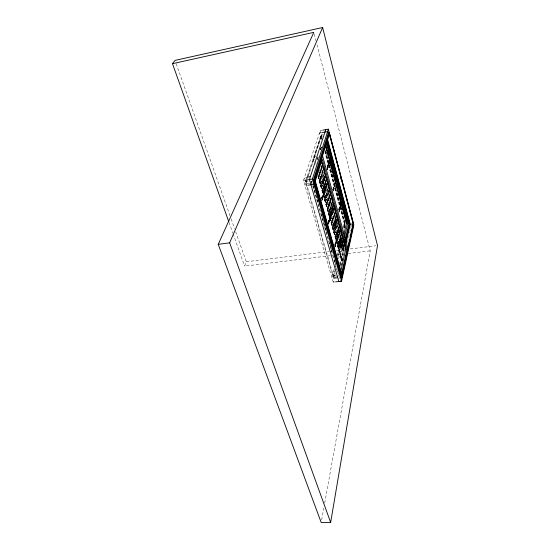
<?xml version="1.0" encoding="UTF-8"?>
<svg xmlns="http://www.w3.org/2000/svg" width="550" height="550" viewBox="0 0 550 550"><rect width="100%" height="100%" fill="white"/><g stroke="black" fill="none" stroke-linecap="round" stroke-linejoin="round"><path stroke-width="0.41" stroke-dasharray="2.75 2.06" d="M321.647 519.97L323.778 508.159M324.692 503.099L370.205 250.841L317.013 44.818M347.579 242.309L350.556 228.951M350.742 228.126L351.354 225.383M338.607 275.942L338.821 274.979M340.89 265.829L343.702 253.357M343.887 252.526L344.451 249.947L321.159 165.949M340.904 266.379L342.024 261.415M342.21 260.59L343.138 256.451M339.611 264.014L343.791 245.733M339.371 251.57L343.021 251.123L343.578 248.689L321.104 167.942M321.138 167.578L344.252 250.827L343.221 250.958L343.784 248.483L320.987 166.334M340.251 264.749L344.314 247.108M340.326 265.341L344.279 247.899M343.289 244.716L341.784 251.274L319.598 171.93M319.082 174.109L339.68 247.576L341.495 247.349L342.65 242.392M343.001 243.616L342.602 245.341L341.344 245.266L342.561 245.204L342.024 247.541L338.346 247.94L341.089 236.617M340.78 247.692L342.299 241.182M341.378 246.936L342.286 241.966M334.812 281.923L333.211 282.095L333.974 278.816L332.778 274.725L333.19 274.677L333.582 276.045L336.105 275.763M334.551 276.313L335.328 272.979M338.621 258.809L342.347 242.763M334.153 268.916L332.716 275.007L333.121 274.959L334.166 270.524M337.487 256.41L341.784 238.143M344.128 228.174L344.967 224.62L325.126 151.614M339.68 247.576L341.612 239.36M344.293 227.934L345.063 224.668L325.277 151.848M341.983 239.573L339.969 247.115L341.736 239.601M334.751 271.054L333.286 277.317L305.422 181.761L305.807 180.613L306.261 182.181L305.827 182.249L304.459 177.533L306.687 177.183M335.534 267.726L335.919 266.062M338.257 256.087L341.956 240.288M343.578 248.689L339.948 249.102L342.052 240.109M343.406 226.841L344.197 223.513L344.719 223.403L344.169 223.417L344.685 221.224M341.254 238.074L339.316 246.283L341.137 246.056M343.757 227.48L345.077 221.822L344.183 218.529M335.129 264.763L335.521 263.099M337.48 254.794L341.399 238.191M343.75 228.229L344.589 224.668L324.954 152.508M334.881 246.304L339.027 229.316M334.716 247.032L338.862 230.038M335.081 246.558L339.027 230.361M335.129 246.984L339.212 229.989M335.294 246.531L339.233 230.333M334.888 244.379L338.848 228.209M334.716 245.541L339.02 227.755M334.909 245.163L338.862 228.992M336.497 220.296L335.012 227.157L334.847 225.789L336.291 220.076M338.979 209.474L340.216 204.579M335.005 226.112L336.449 220.406M338.924 210.609L340.368 204.896M338.979 210.499L340.629 203.968M335.012 227.157L336.861 219.801M338.924 211.633L340.78 204.284M336.971 219.787L335.115 227.143L334.744 225.803M338.951 212.073L340.546 205.549M335.218 227.129L336.868 220.591M338.924 212.424L340.574 205.886M334.847 226.827L334.634 225.816L336.291 219.292M338.772 209.502L340.429 202.978M334.661 226.16L336.263 219.643M338.8 209.839L340.402 203.321M328.659 223.458L332.778 207.948M328.549 224.262L332.963 207.556L328.659 224.249M328.041 222.86L332.613 205.741M328.151 222.846L332.805 205.294M328.261 222.833L332.826 205.714M328.646 222.358L332.771 206.862M328.488 223.114L332.832 206.793M330.722 198.99L329.079 205.934L330.653 199.079M333.142 189.998L334.73 184.222M333.218 189.901L335.026 183.294M329.079 205.934L330.66 200.152M333.376 190.231L335.184 183.617M330.763 200.138L329.182 205.92L328.797 204.538M333.327 190.678L334.909 184.896M329.292 205.906L330.674 200.585M333.355 191.029L334.936 185.24M328.914 205.604L328.694 204.559L330.509 197.952M332.778 189.702L334.819 182.277M328.721 204.909L330.612 197.938M332.805 190.053L334.572 183.452M329.072 204.861L330.715 197.924M332.984 189.667L334.572 183.893M321.736 200.798L326.562 183.954M321.791 200.791L326.666 183.934M322.011 200.358L326.542 184.738M321.613 198.103L325.923 183.336M321.722 198.089L326.033 183.322M321.64 198.481L326.143 183.301M321.771 199.244L326.308 183.652M321.846 199.21L326.391 183.604M324.844 178.379L322.96 184.044L324.631 178.413M327.264 169.565L329.423 162.326M324.816 178.014L323.063 184.03L322.664 182.607M327.264 169.971L329.361 162.738M327.477 169.531L329.388 163.096M324.466 178.069L322.733 183.707L322.561 182.621L324.479 176.199M327.126 167.365L329.044 160.944M322.589 182.992L324.589 176.179M327.154 167.729L328.666 162.532M323.173 184.009L322.774 182.586L324.452 176.969M327.332 167.331L328.536 163.316M322.946 182.937L324.383 178.117M327.257 168.472L328.934 162.855M327.339 168.424L329.257 161.996M310.949 184.759L312.077 181.754L311.802 182.627M317.955 156.97L316.903 160.208L318.216 156.929M320.32 149.689L321.365 146.458M317.137 160.022L317.391 159.232M320.485 149.717L321.509 146.547M320.581 149.648L321.633 146.41M314.077 161.693L313.383 159.218L321.358 135.238L321.791 136.833M307.182 178.173L305.745 182.504L306.178 182.435L308.151 176.481M307.457 177.361L320.801 137.232L321.2 137.163L321.757 139.233M321.654 135.431L320.918 137.651L321.558 136.84L321.042 134.949L323.489 134.523M308.426 175.663L321.2 137.163M306.35 178.984L307.161 176.55M307.436 175.732L321.042 134.949M333.211 282.095L303.462 180.476L320.341 130.597L321.894 130.322M330.316 255.688L244.599 266.097L246.29 261.752L235.702 231.832M338.917 245.548L339.522 245.403L338.944 245.651L339.948 249.102M344.719 223.403L344.176 223.582L345.118 227.019M339.522 245.403L338.958 245.582L318.966 174.412M310.805 182.05L312.077 181.754M321.083 132.736L319.522 133.011L321.324 139.59M322.362 135.616L320.726 135.905L321.131 137.376L320.732 137.445M315.81 156.722L314.119 157.004L314.793 159.404M313.383 159.218L314.655 159.005M303.462 180.476L305.704 180.125M305.422 181.761L308.399 181.301M309.726 183.205L306.006 183.776L306.309 182.882L305.876 182.944L304.975 185.653L307.216 185.309M344.486 224.304L345.056 223.424L325.284 150.287M344.589 224.668L344.967 224.62M344.534 224.909L344.912 224.854M341.701 246.476L339.886 246.702L318.904 171.772M246.29 261.752L328.941 251.556M329.794 251.453L332.351 251.137M336.614 250.614L344.279 249.666M350.247 248.93L375.815 245.774M337.954 254.76L343.894 254.038M348.143 253.522L370.205 250.841M336.146 275.186L332.778 275.564L333.011 274.574L332.599 274.615L331.891 277.606L333.506 277.427M333.974 278.816L339.563 278.19L336.621 267.939M341.344 245.266L342.623 245.252M310.784 181.734L311.898 181.796M322.788 183.7L322.96 184.044M229.082 222.551L232.815 233.035M233.104 233.839L244.599 266.097M176.192 63.635L229.976 215.662M231.124 218.893L234.554 228.601M306.178 182.435L333.121 274.959M313.252 185.852L317.728 201.444M321.496 214.576L326.673 232.623M329.732 243.292L332.083 251.494M334.675 260.521L335.617 263.801M312.971 185.274L335.555 263.993M311.362 181.094L312.51 185.089M312.744 185.907L337.989 273.79M318.202 175.512L342.045 260.274M318.299 176.089L342.169 260.934M318.161 176.309L341.921 260.514M318.051 176.33L341.708 260.363M317.941 176.351L341.763 260.982M320.066 170.528L341.495 247.349M319.667 170.122L341.124 246.971M319.192 171.93L340.223 247.081M318.924 171.971L339.969 247.115M315.48 162.009L316.181 164.491M321.269 165.543L344.403 249.012M320.286 168.575L343.221 250.958M320.444 170.074L343.021 251.123M320.293 169.709L342.341 248.841M321.544 165.502L322.458 168.809M328.412 190.293L329.326 193.6M331.843 202.696L334.132 210.959M335.273 215.091L337.562 223.355M338.711 227.487L341 235.758M342.141 239.889L344.431 248.153M320.801 137.232L321.365 139.301M320.341 130.597L322.101 137.074M325.669 150.239L327.229 156.001M328.343 160.112L332.805 176.571M335.259 185.618L336.284 188.966M337.404 193.105L341.729 209.481M325.586 150.824L345.228 222.922M314.222 34.024L315.941 40.666M342.327 260.466L318.257 174.838L342.272 260.473"/><path stroke-width="0.82" d="M172.487 63.683L313.796 32.361L218.24 244.344L321.186 522.5L330.653 522.466L377.513 245.568L322.623 27.5L175.044 60.397L172.487 63.683L228.793 221.746M341.254 280.156L341.433 279.359M341.784 277.771L353.561 224.221L329.251 132.632L328.611 132.165L313.342 180.008L341.323 277.97L341.901 277.289L314.194 180.084L329.251 132.632M335.617 281.834L341.557 281.181L353.842 225.046L328.398 129.167L322.671 130.185M347.071 249.198L341.639 273.707L315.301 181.115L322.252 159.019L347.071 249.198L345.737 249.281L340.697 271.796M353.176 223.884L341.777 275.591L314.724 180.572L329.368 134.228L353.176 223.884L350.268 224.276L346.143 242.543M341.323 277.97L341.612 276.678M341.749 276.031L342.485 272.697M342.856 271.033L343.585 267.699M344.506 263.532L345.242 260.198M345.606 258.534L346.342 255.2M346.713 253.536L347.442 250.202M347.813 248.531L348.549 245.204M348.913 243.533L349.649 240.206M350.563 236.039L351.299 232.705M351.67 231.034L352.406 227.707M352.77 226.036L353.127 224.421M345.118 239.917L348.755 224.029L326.686 141.955M345.826 240.467L349.601 223.843L327.174 140.229M345.599 242.089L349.745 223.816L327.339 140.229M344.513 237.071L347.744 223.073L326.15 142.931M344.018 233.819L346.493 223.183L325.318 144.87M341.557 281.181L312.338 179.087L328.398 129.167M325.772 129.635L309.444 179.541L338.827 281.476M330.653 522.466L229.646 242.825L322.623 27.5M321.86 132.598L327.621 131.594L329.141 134.949M307.429 177.066L310.406 176.591M306.453 180.008L312.338 179.087M307.959 185.192L313.837 184.312M218.24 244.344L229.646 242.825M334.311 277.337L337.535 276.973M340.519 281.022L341.082 280.961M313.342 180.008L314.194 180.084M323.531 167.289L324.218 169.757M326.26 177.176L326.947 179.651M327.401 181.301L328.082 183.776M328.989 187.069L329.677 189.544M330.131 191.194L330.811 193.669M331.719 196.962L332.399 199.437M333.994 205.205L335.129 209.33M336.724 215.098L337.404 217.573M337.858 219.223L338.546 221.691M339.453 224.991L340.134 227.466M340.587 229.109L341.275 231.584M342.183 234.884L342.863 237.353M343.317 239.002L343.998 241.478M344.458 243.127L345.593 247.246M321.619 161.171L346.046 249.666M321.427 161.267L345.737 249.281M322.561 155.753L347.861 247.981M327.332 150.803L327.999 153.271M329.553 159.032L330.22 161.494M330.667 163.144L331.334 165.612M331.774 167.255L332.441 169.723M332.887 171.366L333.554 173.834M334.001 175.478L335.775 182.057M336.662 185.35L337.329 187.818M338.882 193.572L339.549 196.041M339.996 197.684L340.663 200.152M341.103 201.795L342.884 208.381M343.331 210.024L345.104 216.604M345.551 218.247L346.658 222.358M326.006 146.582L346.809 223.568M337.837 181.583L338.498 184.058M340.051 189.846L340.718 192.321M348.267 220.419L348.927 222.901M327.869 145.118L329.636 151.697M330.076 153.34L331.843 159.926M332.289 161.569L332.949 164.037M333.389 165.681L335.163 172.267M335.603 173.91L337.37 180.489M337.81 182.139L339.577 188.719M340.024 190.362L348.947 223.596M327.566 139.507L350.268 224.276M340.808 178.049L341.468 180.531"/></g></svg>
